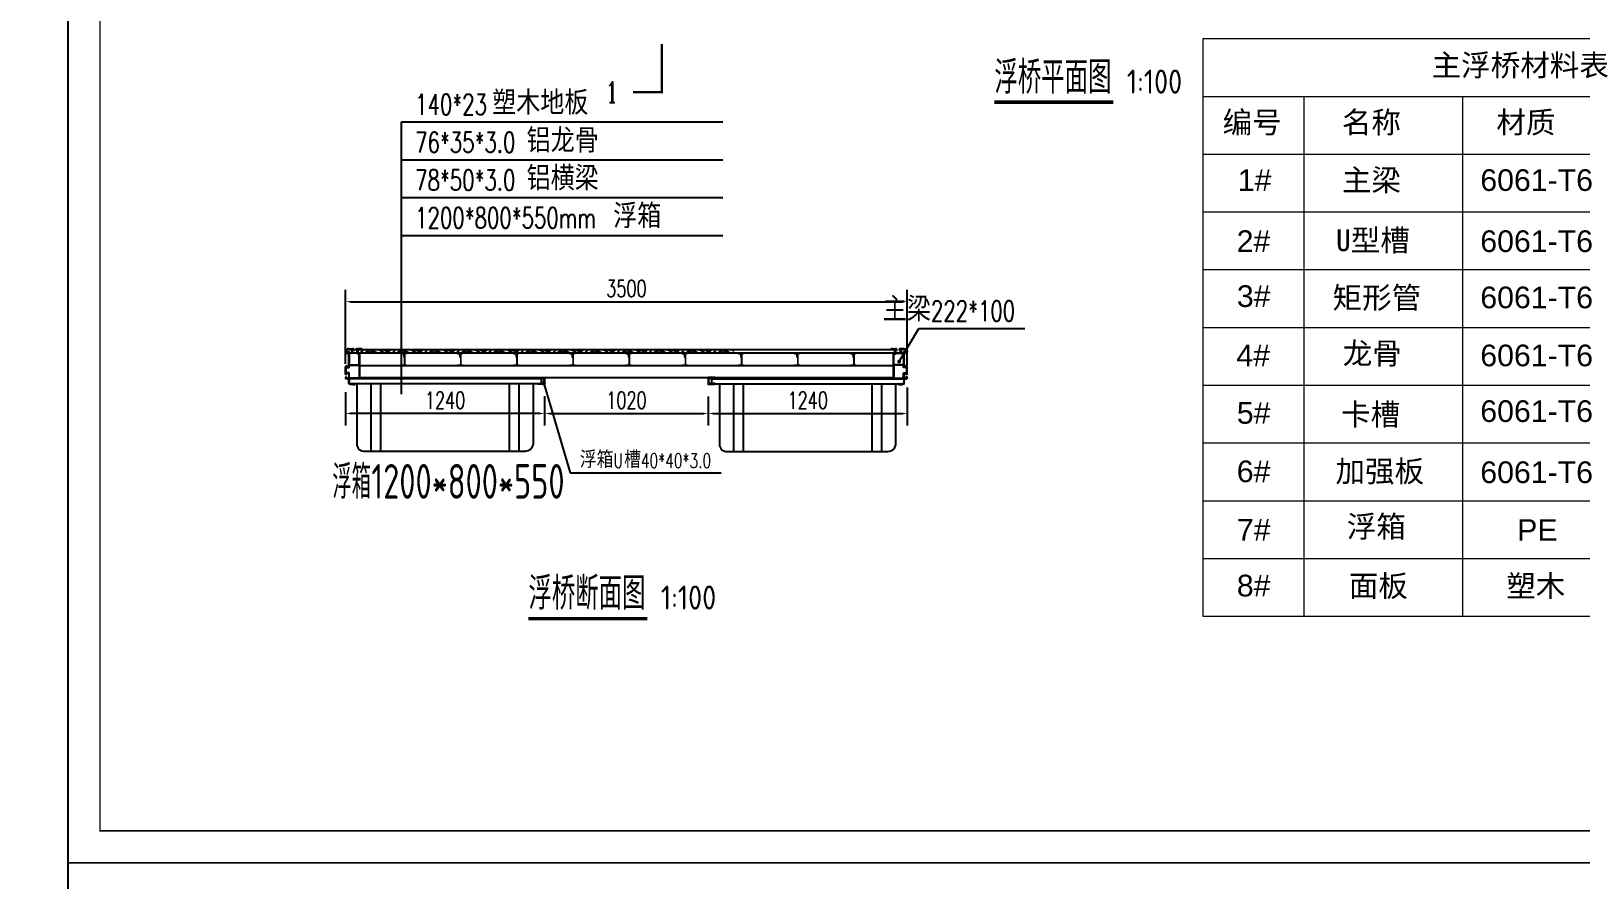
# Model space of a CAD drawing. Extents: x -259369 to -50372, y -155978 to 198088.
# Drawn here: x -64878 to -55225, y 113815 to 119101 of the extents above; entities that cross this region are included whole.
import ezdxf

# ---------------------------------------------------------------- set-up
doc = ezdxf.new("R2010")
doc.units = 0
doc.header["$LTSCALE"] = 1000
doc.header["$MEASUREMENT"] = 0
for name, color, linetype in [('DIM_LEAD', 3, 'Continuous'), ('DIM_SYMB', 3, 'Continuous'), ('PUB_TEXT', 7, 'Continuous'), ('W-STEEL_FRAME钢架', 3, 'Continuous'), ('W-WOOD_FLOOR木地板', 30, 'Continuous'), ('文字', 7, 'Continuous'), ('连接端梁', 130, 'Continuous')]:
    doc.layers.add(name, color=color, linetype=linetype)
for name, color, linetype, lineweight in [('图框', 7, 'Continuous', 13), ('结构', 52, 'Continuous', 18), ('铝龙骨', 7, 'Continuous', 9)]:
    doc.layers.add(name, color=color, linetype=linetype, lineweight=lineweight)
doc.styles.add('_TCH_DIM', font='SIMPLEX.shx', dxfattribs={"bigfont": 'hztxt.shx'})
doc.styles.add('_TCH_LABEL', font='COMPLEX', dxfattribs={"bigfont": 'GBCBIG'})
doc.styles.add('Arial', font='')
doc.styles.get("Standard").update_dxf_attribs({"font": 'gbenor.shx', "bigfont": 'gbcbig.shx'})
doc.styles.add('STANDARD_T3', font='simplex.shx', dxfattribs={"width": 0.7, "bigfont": 'hztxt.shx'})
doc.styles.get('Arial').set_extended_font_data('STXihei')
doc.dimstyles.new('W&&30', dxfattribs={"dimtxt": 105, "dimasz": 30, "dimexe": 75, "dimexo": 90, "dimgap": 30, "dimtad": 1, "dimdec": 0, "dimzin": 0, "dimdsep": 46, "dimtxsty": 'STANDARD_T3', "dimcen": 0.09, "dimclrd": 1, "dimclre": 1, "dimclrt": 7, "dimazin": 2, "dimtfac": 1, "dimtdec": 0, "dimtix": 1, "dimtmove": 2, "dimatfit": 3, "dimfxl": 0, "dimtolj": 1, "dimtzin": 0, "dimarcsym": 0})

# ---------------------------------------------------------------- blocks, each defined once
blk = doc.blocks.new('*D113')
at = {"layer": 'Defpoints', "color": 0, "transparency": 16777216}
for p in [(-60657.5, 116912.9), (-59417.4, 116969.5), (-59417.4, 116716.8)]:
    blk.add_point(p, dxfattribs=at)
at = {"layer": 'W-STEEL_FRAME钢架', "color": 1, "lineweight": -2, "transparency": 16777216}
for p, q in [((-60657.5, 116822.9), (-60657.5, 116641.8)), ((-59417.4, 116879.5), (-59417.4, 116641.8)), ((-60627.5, 116716.8), (-59447.4, 116716.8))]:
    blk.add_line(p, q, dxfattribs=at)
at = {"layer": 'W-STEEL_FRAME钢架', "color": 1, "transparency": 16777216}
for points in [[(-60627.5, 116721.8), (-60627.5, 116711.8), (-60657.5, 116716.8)], [(-59447.4, 116721.8), (-59447.4, 116711.8), (-59417.4, 116716.8)]]:
    blk.add_solid(points, dxfattribs=at)
at = {"layer": 'W-STEEL_FRAME钢架', "color": 7, "transparency": 16777216, "insert": (-60037.5, 116799.3), "char_height": 105, "attachment_point": 5, "style": 'STANDARD_T3'}
blk.add_mtext('\\A1;1240', dxfattribs=at)
blk = doc.blocks.new('*D111')
at = {"layer": 'Defpoints', "color": 0, "transparency": 16777216}
for p in [(-62917.4, 116939.9), (-61677.4, 116915.9), (-62917.4, 116716.8)]:
    blk.add_point(p, dxfattribs=at)
at = {"layer": 'W-STEEL_FRAME钢架', "color": 1, "lineweight": -2, "transparency": 16777216}
for p, q in [((-62917.4, 116849.9), (-62917.4, 116641.8)), ((-61677.4, 116825.9), (-61677.4, 116641.8)), ((-61707.4, 116716.8), (-62887.4, 116716.8))]:
    blk.add_line(p, q, dxfattribs=at)
at = {"layer": 'W-STEEL_FRAME钢架', "color": 1, "transparency": 16777216}
for points in [[(-62887.4, 116721.8), (-62887.4, 116711.8), (-62917.4, 116716.8)], [(-61707.4, 116721.8), (-61707.4, 116711.8), (-61677.4, 116716.8)]]:
    blk.add_solid(points, dxfattribs=at)
at = {"layer": 'W-STEEL_FRAME钢架', "color": 7, "transparency": 16777216, "insert": (-62297.4, 116799.3), "char_height": 105, "attachment_point": 5, "style": 'STANDARD_T3'}
blk.add_mtext('\\A1;1240', dxfattribs=at)
blk = doc.blocks.new('*D112')
at = {"layer": 'Defpoints', "color": 0, "transparency": 16777216}
for p in [(-59417.4, 117413.5), (-62917.4, 116935.8), (-59417.4, 116927.6)]:
    blk.add_point(p, dxfattribs=at)
at = {"layer": 'W-STEEL_FRAME钢架', "color": 1, "lineweight": -2, "transparency": 16777216}
for p, q in [((-62917.4, 117025.8), (-62917.4, 117488.5)), ((-59417.4, 117017.6), (-59417.4, 117488.5)), ((-62887.4, 117413.5), (-59447.4, 117413.5))]:
    blk.add_line(p, q, dxfattribs=at)
at = {"layer": 'W-STEEL_FRAME钢架', "color": 1, "transparency": 16777216}
for points in [[(-62887.4, 117418.5), (-62887.4, 117408.5), (-62917.4, 117413.5)], [(-59447.4, 117418.5), (-59447.4, 117408.5), (-59417.4, 117413.5)]]:
    blk.add_solid(points, dxfattribs=at)
at = {"layer": 'W-STEEL_FRAME钢架', "color": 7, "transparency": 16777216, "insert": (-61167.4, 117496), "char_height": 105, "attachment_point": 5, "style": 'STANDARD_T3'}
blk.add_mtext('\\A1;3500', dxfattribs=at)
blk = doc.blocks.new('*D155')
at = {"layer": 'Defpoints', "color": 0, "transparency": 16777216}
for p in [(-61677.4, 116898.9), (-60657.5, 116898.9), (-60657.5, 116716.8)]:
    blk.add_point(p, dxfattribs=at)
at = {"layer": 'W-STEEL_FRAME钢架', "color": 1, "lineweight": -2, "transparency": 16777216}
for p, q in [((-61677.4, 116808.9), (-61677.4, 116641.8)), ((-60657.5, 116808.9), (-60657.5, 116641.8)), ((-61647.4, 116716.8), (-60687.5, 116716.8))]:
    blk.add_line(p, q, dxfattribs=at)
at = {"layer": 'W-STEEL_FRAME钢架', "color": 1, "transparency": 16777216}
for points in [[(-61647.4, 116721.8), (-61647.4, 116711.8), (-61677.4, 116716.8)], [(-60687.5, 116721.8), (-60687.5, 116711.8), (-60657.5, 116716.8)]]:
    blk.add_solid(points, dxfattribs=at)
at = {"layer": 'W-STEEL_FRAME钢架', "color": 7, "transparency": 16777216, "insert": (-61167.5, 116799.3), "char_height": 105, "attachment_point": 5, "style": 'STANDARD_T3'}
blk.add_mtext('\\A1;1020', dxfattribs=at)
blk = doc.blocks.new('$matou$00000085')
at = {"color": 0, "lineweight": 5}
for p, q in [((-17.5, 36, 0), (-17.5, 37, 0)), ((-4.3, 33.6, 0), (-4.3, 35, 0)), ((-1.2, 13.2, 0), (-3.5, 13.2, 0))]:
    blk.add_line(p, q, dxfattribs=at)
at = {"color": 0, "lineweight": 0, "ltscale": 0.5}
blk.add_arc((-1.5, 17.2, 0), 4.07, 274.72823, 349.84724, dxfattribs=at)
at = {"layer": '结构', "color": 0, "linetype": 'ByBlock', "lineweight": 0, "ltscale": 0.5}
for p, q in [((-7.2, 38, 0), (-16.5, 38, 0)), ((-16.5, 35, 0), (-8.5, 35, 0)), ((-7.5, -34, 0), (-7.5, 34, 0)), ((-4.7, 33.3, 0), (-4.3, 33.6, 0)), ((-4.3, 33.1, 0), (-4.7, 33.3, 0)), ((-4.7, 31.5, 0), (-4.3, 31.7, 0)), ((-4.3, 31.2, 0), (-4.7, 31.5, 0)), ((-4.3, 31, 0), (-4.7, 30.8, 0)), ((-4.7, 30.8, 0), (-4.3, 30.5, 0)), ((-4.3, 29.2, 0), (-4.7, 29, 0)), ((-4.7, 29, 0), (-4.3, 28.7, 0)), ((-4.3, 27.4, 0), (-4.7, 27.2, 0)), ((-4.7, 27.2, 0), (-4.3, 26.9, 0)), ((-4.3, 25.6, 0), (-4.7, 25.4, 0)), ((-4.7, 25.4, 0), (-4.3, 25.1, 0)), ((-4.3, 23.8, 0), (-4.7, 23.6, 0)), ((-4.7, 23.6, 0), (-4.3, 23.3, 0)), ((-4.3, 22, 0), (-4.7, 21.8, 0)), ((-4.7, 21.8, 0), (-4.3, 21.5, 0)), ((-4.3, 20.2, 0), (-4.7, 20, 0)), ((-4.7, 20, 0), (-4.3, 19.7, 0)), ((-4.5, -34, 0), (-4.5, 12.2, 0)), ((-4.3, 31.7, 0), (-4.3, 33.1, 0)), ((-4.3, 31.3, 0), (-4.3, 31, 0)), ((-4.3, 30.5, 0), (-4.3, 29.2, 0)), ((-4.3, 28.7, 0), (-4.3, 27.4, 0)), ((-4.3, 26.9, 0), (-4.3, 25.6, 0)), ((-4.3, 25.1, 0), (-4.3, 23.8, 0)), ((-4.3, 23.3, 0), (-4.3, 22, 0)), ((-4.3, 21.5, 0), (-4.3, 20.2, 0)), ((-4.3, 19.7, 0), (-4.3, 19.2, 0)), ((-0.7, 33.6, 0), (-0.7, 35, 0)), ((-0.3, 33.3, 0), (-0.7, 33.6, 0)), ((-0.7, 33.1, 0), (-0.3, 33.3, 0)), ((-0.7, 31.7, 0), (-0.7, 33.1, 0)), ((-0.3, 31.5, 0), (-0.7, 31.7, 0)), ((-0.7, 31.2, 0), (-0.3, 31.5, 0)), ((-0.7, 29.9, 0), (-0.7, 31.2, 0)), ((-0.3, 29.7, 0), (-0.7, 29.9, 0)), ((-0.7, 29.4, 0), (-0.3, 29.7, 0)), ((-0.7, 28.1, 0), (-0.7, 29.4, 0)), ((-0.3, 27.9, 0), (-0.7, 28.1, 0)), ((-0.7, 27.6, 0), (-0.3, 27.9, 0)), ((-0.7, 26.3, 0), (-0.7, 27.6, 0)), ((-0.3, 26.1, 0), (-0.7, 26.3, 0)), ((-0.7, 25.8, 0), (-0.3, 26.1, 0)), ((-0.7, 24.5, 0), (-0.7, 25.8, 0)), ((-0.3, 24.3, 0), (-0.7, 24.5, 0)), ((-0.7, 24, 0), (-0.3, 24.3, 0)), ((-0.7, 22.7, 0), (-0.7, 24, 0)), ((-0.3, 22.5, 0), (-0.7, 22.7, 0)), ((-0.7, 22.2, 0), (-0.3, 22.5, 0)), ((-0.7, 22.2, 0), (-0.7, 22.2, 0)), ((-0.7, 21, 0), (-0.7, 22.2, 0)), ((-0.3, 20.7, 0), (-0.7, 21, 0)), ((-0.7, 20.5, 0), (-0.3, 20.7, 0)), ((-0.7, 19.2, 0), (-0.7, 20.5, 0)), ((2.2, 38, 0), (16.5, 38, 0)), ((2.5, 34, 0), (2.5, 16.5, 0)), ((16.5, 35, 0), (3.5, 35, 0)), ((17.5, 37, 0), (17.5, 36, 0)), ((-17.5, -37.5, 0), (-17.5, -35.5, 0)), ((-17, -35, 0), (-8.5, -35, 0)), ((17, -38, 0), (-17, -38, 0)), ((-3.5, -35, 0), (17, -35, 0)), ((17.5, -35.5, 0), (17.5, -37.5, 0))]:
    blk.add_line(p, q, dxfattribs=at)
for centre, radius, start, end in [((-16.5, 37, 0), 1, 90, 180), ((-16.5, 36, 0), 1, 180, 270), ((-8.5, 34, 0), 1, 0, 90), ((-7.2, 35, 0), 3, 0, 90.00167), ((-3.5, 12.2, 0), 1, 90, 180), ((-2.5, 19.2, 0), 1.75, 180, 0), ((2.2, 35, 0), 3, 89.99833, 180), ((3.5, 34, 0), 1, 90, 180), ((16.5, 37, 0), 1, 0, 90), ((16.5, 36, 0), 1, 270, 360), ((-17, -35.5, 0), 0.5, 90, 180), ((-17, -37.5, 0), 0.5, 180, 270), ((-8.5, -34, 0), 1, 270, 0), ((-3.5, -34, 0), 1, 180, 270), ((17, -35.5, 0), 0.5, 0, 90), ((17, -37.5, 0), 0.5, 270, 0)]:
    blk.add_arc(centre, radius, start, end, dxfattribs=at)
blk = doc.blocks.new('*U74')
at = {"layer": '铝龙骨', "yscale": -1, "rotation": 180}
blk.add_blockref('$matou$00000085', (0, 0, 0), dxfattribs=at)
blk = doc.blocks.new('*U75')
at = {"color": 0, "linetype": 'ByBlock', "lineweight": -2, "transparency": 16777216}
for p in [(-2800, 0), (-2450, 0), (-2100, 0), (-1750, 0), (-1400, 0), (-1050, 0), (-700, 0), (-350, 0), (0, 0)]:
    blk.add_blockref('*U74', p, dxfattribs=at)
blk = doc.blocks.new('450fuxiang')
at = {"color": 5, "lineweight": -3}
for p, q in [((-1521474.8, 1202848.6), (-1521474.8, 1203268.6)), ((-1521414.8, 1202848.6), (-1521414.8, 1203268.6)), ((-1520614.8, 1203268.6), (-1520614.8, 1202848.6)), ((-1520554.8, 1203268.6), (-1520554.8, 1202848.6))]:
    blk.add_line(p, q, dxfattribs=at)
at = {"color": 5}
blk.add_lwpolyline([(-1521614.8, 1203298.6), (-1521614.8, 1203268.6), (-1521564.8, 1203268.6), (-1520464.8, 1203268.5), (-1520414.8, 1203268.6), (-1520414.8, 1203298.6)], close=True, dxfattribs=at)
at = {"color": 5, "lineweight": -3}
blk.add_lwpolyline([(-1521564.8, 1203268.6), (-1521564.8, 1202893.1, 0.477005), (-1521514.8, 1202848.6), (-1520514.8, 1202848.6, 0.322419), (-1520464.8, 1202888.9), (-1520464.8, 1203268.6)], format="xyb", dxfattribs=at)
blk = doc.blocks.new('sfsdfsdds')
at = {"layer": '图框'}
for p, q in [((88266, 119431), (88266, 114931)), ((88266, 119431), (93103, 119431)), ((93103, 119431), (93103, 114931)), ((88266, 118981), (93103, 118981)), ((89053, 118981), (89053, 114931)), ((90291, 118981), (90291, 114931)), ((91415, 118981), (91415, 114931)), ((88266, 118531), (93103, 118531)), ((88266, 118081), (93103, 118081)), ((88266, 117631), (93103, 117631)), ((88266, 117181), (93103, 117181)), ((88266, 116731), (93103, 116731)), ((88266, 116281), (93103, 116281)), ((88266, 115831), (93103, 115831)), ((88266, 115381), (93103, 115381)), ((88266, 114931), (93103, 114931))]:
    blk.add_line(p, q, dxfattribs=at)
at = {"layer": '图框', "attachment_point": 1, "style": 'Arial'}
for s, width, insert, char_height in [('\\pi876.69506;{\\fSimSun|b0|i0|c134|p2;主浮桥材料表}', 2620.06, (89172, 119308), 168.75), ('\\pi51.65737;{\\fSimSun|b0|i0|c134|p2;编号}', 716.98, (88369, 118863), 168.75), ('\\pi51.32218;{\\fSimSun|b0|i0|c134|p2;名称}', 716.98, (89299, 118863), 168.75), ('\\pi53.50095;{\\fSimSun|b0|i0|c134|p2;材质}', 716.98, (90500, 118863), 168.75), ('\\pi35.48134;{\\fSimSun|b0|i0|c134|p2;规格（mm）}', 1208.85, (91685, 118863), 168.75), ('\\pi279.81954;{\\fArial|b0|i0|c0|p34;1#}', 793.2, (88260, 118413), 168.75), ('\\pi50.98698;{\\fSimSun|b0|i0|c134|p2;主梁}', 716.98, (89299, 118413), 168.75), ('\\pi234.45852;{\\fArial|b0|i0|c0|p34;6061-T6}', 1327.29, (90194, 118413), 168.75), ('\\pi0.69652;222x100x4', 1327.29, (91570, 118413), 168.75), ('\\pi270.43814;{\\fArial|b0|i0|c0|p34;2#}', 793.2, (88260, 117937), 168.75), ('\\pi31.45968;{\\fSimSun|b0|i0|c134|p2;U型槽}', 1074.91, (89273, 117944), 168.75), ('\\pi234.45852;{\\fArial|b0|i0|c0|p34;6061-T6}', 1327.29, (90194, 117937), 168.75), ('\\pi28.82152;90x78x7.0', 1327.29, (91570, 117933), 168.75), ('\\pi271.93456;{\\fArial|b0|i0|c0|p34;3#}', 793.2, (88260, 117509), 168.75), ('\\pi57.54881;{\\fSimSun|b0|i0|c134|p2;矩形管}', 874.48, (89220, 117497), 168.75), ('\\pi234.45852;{\\fArial|b0|i0|c0|p34;6061-T6}', 1327.29, (90194, 117499), 168.75), ('\\pi149.35724;78x50x3', 1327.29, (91570, 117497), 168.75), ('\\pi35.39194;{\\fSimSun|b0|i0|c134|p2;龙骨}', 1074.91, (89321, 117063), 168.75), ('\\pi234.45852;{\\fArial|b0|i0|c0|p34;6061-T6}', 1327.29, (90194, 117047), 168.75), ('\\pi149.35724;76x35x3', 1327.29, (91570, 117063), 168.75), ('\\pi268.48129;{\\fArial|b0|i0|c0|p34;4#}', 793.2, (88260, 117047), 168.75), ('\\pi271.87701;{\\fArial|b0|i0|c0|p34;5#}', 793.2, (88260, 116599), 168.75), ('\\pi35.01394;{\\fSimSun|b0|i0|c134|p2;卡槽}', 1074.91, (89309, 116587), 168.75), ('\\pi234.45852;{\\fArial|b0|i0|c0|p34;6061-T6}', 1327.29, (90194, 116613), 168.75), ('\\pi149.35724;40x40x3', 1327.29, (91570, 116587), 168.75), ('\\pi271.41657;{\\fArial|b0|i0|c0|p34;6#}', 793.2, (88260, 116144), 168.75), ('\\pi74.02918;{\\fSimSun|b0|i0|c134|p2;加强板}', 1074.91, (89226, 116145), 168.75), ('\\pi234.45852;{\\fArial|b0|i0|c0|p34;6061-T6}', 1327.29, (90194, 116137), 168.75), ('\\pi-11.35705;200x200x8', 1327.29, (91570, 116145), 168.75), ('\\pi117.7722;{\\fSimSun|b0|i0|c134|p2;浮箱}', 1074.91, (89271, 115714), 168.75), ('\\pi272.56766;{\\fArial|b0|i0|c0|p34;7#}', 793.2, (88260, 115688), 168.75), ('\\pi521.82849;{\\fArial|b0|i0|c0|p34;PE}', 1327.29, (90194, 115687), 168.75), ('\\pi-236.35705,t944.89295;1200x800x450', 1327.29, (91589, 115687), 168.75), ('\\pi271.7619;{\\fArial|b0|i0|c0|p34;8#}', 793.2, (88260, 115254), 168.75), ('{\\fSimSun|b0|i0|c134|p2;面板}', 1074.91, (89404, 115252), 168.75), ('\\pi436.2992;{\\fSimSun|b0|i0|c134|p2;塑木}', 1327.29, (90194, 115252), 168.75), ('138x23', 1327.29, (91826, 115254), 168.8)]:
    blk.add_mtext_dynamic_manual_height_columns(s, width=width, gutter_width=2260, heights=[363], dxfattribs=dict(at, insert=insert, char_height=char_height))
at = {"layer": '文字', "color": 0, "insert": (92168, 120123), "char_height": 150, "attachment_point": 5, "style": 'Arial'}
blk.add_mtext_dynamic_manual_height_columns('{\\fSimSun|b0|i0|c134|p2;说明}:\\P1{\\fSimSun|b0|i0|c134|p2;、本图标注尺寸以}mm{\\fSimSun|b0|i0|c134|p2;为单位。\\P}2{\\fSimSun|b0|i0|c134|p2;、浮桥结构采用}6061-T6{\\fSimSun|b0|i0|c134|p2;铝合金。}', width=3761.85, gutter_width=12.5, heights=[0], dxfattribs=at)
blk = doc.blocks.new('rgthtyjyuk')
blk.add_lwpolyline([(0, 0), (420, 0), (420, 297), (0, 297)], close=True)

msp = doc.modelspace()

# ---------------------------------------------------------------- hatches: boundary and pattern name
at = {"layer": 'W-WOOD_FLOOR木地板'}
h = msp.add_hatch(dxfattribs=at)
h.set_pattern_fill('木纹01', color=256, scale=50)
h.set_pattern_definition([(360, (-412057.33, 291952.75), (200, 200), [10, -190]), (360, (-412197.33, 291972.75), (200, 200), [20, -180]), (360, (-412067.33, 291982.75), (200, 200), [10, -190]), (360, (-412187.33, 292002.75), (200, 200), [10, -190]), (360, (-412067.33, 292012.75), (200, 200), [10, -190]), (360, (-412177.33, 292022.75), (200, 200), [10, -190]), (360, (-412067.33, 292032.75), (200, 200), [10, -190]), (360, (-412177.33, 292052.75), (200, 200), [10, -110, 10, -70]), (360, (-412177.33, 292072.75), (200, 200), [20, -100, 10, -70]), (360, (-412187.33, 292102.75), (200, 200), [10, -30, 10, -80, 10, -60]), (360, (-412197.33, 292122.75), (200, 200), [10, -40, 20, -130]), (360, (-412067.33, 292132.75), (200, 200), [10, -190]), (360, (-412197.33, 292142.75), (200, 200), [10, -50, 10, -130]), (45, (-412217.33, 291952.75), (5e-14, 200), [28.2842, -254.55851]), (45, (-412047.33, 291952.75), (5e-14, 200), [56.56854, -226.27417]), (45, (-412047.33, 292052.75), (5e-14, 200), [14.142, -268.70071]), (45, (-412217.33, 292072.75), (5e-14, 200), [42.4264, -240.41631]), (45, (-412047.33, 292072.75), (5e-14, 200), [70.71068, -212.13203]), (45, (-412047.33, 292102.75), (5e-14, 200), [42.4264, -240.41631]), (315, (-412087.33, 292122.75), (200, -9e-14), [14.142, -268.70071]), (315, (-412157.33, 291962.75), (200, -9e-14), [28.2842, -254.55851]), (315, (-412147.33, 292042.75), (200, -9e-14), [28.2842, -254.55851]), (315, (-412087.33, 292002.75), (200, -9e-14), [28.2842, -254.55851]), (315, (-412097.33, 292082.75), (200, -9e-14), [28.2842, -254.55851]), (315, (-412087.33, 292102.75), (200, -9e-14), [42.4264, -240.41631]), (315, (-412137.33, 291982.75), (200, -9e-14), [42.4264, -240.41631]), (315, (-412107.33, 291992.75), (200, -9e-14), [42.4264, -240.41631]), (315, (-412137.33, 292062.75), (200, -9e-14), [42.4264, -240.41631]), (315, (-412117.33, 292072.75), (200, -9e-14), [42.4264, -240.41631]), (26.56505, (-412207.33, 291992.75), (200, 8e-08), [22.36068, -424.85292]), (26.56505, (-412057.33, 291982.75), (200, 8e-08), [89.44272, -357.77088]), (26.56505, (-412057.33, 292012.75), (200, 8e-08), [89.44272, -357.77088]), (26.56505, (-412057.33, 292032.75), (200, 8e-08), [89.4428, -134, 44.722, -179.048795]), (26.56505, (-412037.33, 292062.75), (200, 8e-08), [22.36068, -424.85292]), (26.56505, (-412217.33, 292132.75), (200, 8e-08), [22.36068, -424.85292]), (26.56505, (-412057.33, 292132.75), (200, 8e-08), [44.72136, -402.49224]), (333.43495, (-412107.33, 291952.75), (200, -8e-08), [44.72136, -402.49224]), (333.43495, (-412177.33, 292002.75), (200, -8e-08), [44.72136, -402.49224]), (333.43495, (-412177.33, 291972.75), (200, -8e-08), [22.36068, -424.85224]), (333.43495, (-412167.33, 292022.75), (200, -8e-08), [67.08204, -380.13156]), (333.43495, (-412127.33, 292022.75), (200, -8e-08), [44.72136, -402.49224]), (333.43495, (-412107.33, 292032.75), (200, -8e-08), [44.72136, -402.49224]), (333.43495, (-412167.33, 292052.75), (200, -8e-08), [22.36068, -424.85224]), (333.43495, (-412157.33, 292072.75), (200, -8e-08), [22.36068, -424.85224]), (333.43495, (-412077.33, 292112.75), (200, -8e-08), [22.36068, -424.85224]), (333.43495, (-412087.33, 292042.75), (200, -8e-08), [22.36068, -424.85224]), (333.43495, (-412177.33, 292102.75), (200, -8e-08), [67.08204, -380.13156]), (333.43495, (-412187.33, 292122.75), (200, -8e-08), [44.72136, -402.49224]), (333.43495, (-412077.33, 292062.75), (200, -8e-08), [22.36, -201.24, 22.36, -201.253595]), (333.43495, (-412137.33, 292102.75), (200, -8e-08), [44.72136, -402.49224]), (333.43495, (-412127.33, 292122.75), (200, -8e-08), [44.72136, -402.49224]), (333.43495, (-412187.33, 292142.75), (200, -8e-08), [44.72136, -402.49224]), (333.43495, (-412127.33, 292142.75), (200, -8e-08), [44.72136, -402.49224])])
h.paths.add_polyline_path([(-62840.19, 117116.01), (-62840.19, 117092.01), (-60496.54, 117092.01), (-60496.54, 117116.01)])

# ---------------------------------------------------------------- linework, layer by layer
at = {"color": 3, "lineweight": -3}
for p, q in [((-62898.37, 117053.44), (-62898.37, 117096.53)), ((-62881.86, 117120.1), (-62881.56, 117120.57)), ((-62880.44, 117120.57), (-62880.14, 117120.1)), ((-62879.85, 117120.1), (-62879.55, 117120.57)), ((-62877.84, 117120.1), (-62877.54, 117120.57)), ((-62877.4, 117120.62), (-62872.27, 117120.62)), ((-62877.4, 117120.62), (-62875.57, 117120.62)), ((-62866.75, 117118.11), (-62866.75, 117113.8)), ((-62852.69, 117113.8), (-62852.69, 117118.11)), ((-62847.17, 117120.62), (-62842.04, 117120.62)), ((-62833.56, 117120.1), (-62833.86, 117120.57)), ((-62831.56, 117120.1), (-62831.86, 117120.57)), ((-62830.97, 117120.57), (-62831.27, 117120.1)), ((-62829.55, 117120.1), (-62829.85, 117120.57)), ((-62826.81, 117120.62), (-62824.44, 117120.62)), ((-59508.08, 117120.62), (-59510.45, 117120.62)), ((-59505.34, 117120.1), (-59505.04, 117120.57)), ((-59503.92, 117120.57), (-59503.62, 117120.1)), ((-59503.34, 117120.1), (-59503.04, 117120.57)), ((-59501.33, 117120.1), (-59501.03, 117120.57)), ((-59487.72, 117120.62), (-59492.85, 117120.62)), ((-59482.2, 117113.8), (-59482.2, 117118.11)), ((-59468.14, 117118.11), (-59468.14, 117113.8)), ((-59457.49, 117120.62), (-59462.62, 117120.62)), ((-59457.49, 117120.62), (-59459.32, 117120.62)), ((-59457.05, 117120.1), (-59457.35, 117120.57)), ((-59455.04, 117120.1), (-59455.34, 117120.57)), ((-59454.45, 117120.57), (-59454.76, 117120.1)), ((-59453.03, 117120.1), (-59453.33, 117120.57)), ((-59436.52, 117053.44), (-59436.52, 117096.53)), ((-62917.45, 116987.94), (-62917.45, 117006.77)), ((-62892.85, 117095.54), (-62880.3, 117095.53)), ((-62830.1, 117091.01), (-62830.1, 117053.44)), ((-59504.79, 117091.01), (-59504.79, 117053.44)), ((-59442.04, 117095.54), (-59454.59, 117095.53)), ((-59417.45, 116987.94), (-59417.45, 117006.77)), ((-62830.1, 116986.77), (-62830.1, 116937.41)), ((-59504.79, 116986.77), (-59504.79, 116937.41))]:
    msp.add_line(p, q, dxfattribs=at)
at = {"color": 0}
msp.add_line((-62866.75, 117115.96), (-62852.69, 117115.96), dxfattribs=at)
at = {"color": 1, "lineweight": -3}
for p, q in [((-62830.1, 117015.41), (-59504.79, 117015.41)), ((-62830.1, 116941.9), (-59504.79, 116941.9))]:
    msp.add_line(p, q, dxfattribs=at)
at = {"color": 3, "lineweight": -3}
for points in [[(-62897.37, 117120.62, 0.4142136), (-62917.45, 117100.55), (-62917.45, 117098.95)], [(-62913.4, 117101.59), (-62913.4, 117101.59), (-62896.87, 117101.59, -0.4142136), (-62894.86, 117099.58), (-62894.86, 117097.55, 0.4139088), (-62892.85, 117095.54)], [(-62900.38, 117098.54), (-62907.3, 117098.54, 0.3624885), (-62908.29, 117097.71), (-62909.63, 117090.33)], [(-62897.37, 117116.61), (-62897.37, 117116.61), (-62881.3, 117116.61, -0.4142136), (-62878.29, 117113.6), (-62878.29, 117097.54, -0.4145184), (-62880.3, 117095.53)], [(-62892.63, 117120.62, -0.1989124), (-62892.48, 117120.57), (-62892.18, 117120.1)], [(-62891.9, 117120.1), (-62891.6, 117120.57, -0.1989124), (-62891.46, 117120.62), (-62890.62, 117120.62, -0.1989124), (-62890.48, 117120.57), (-62890.18, 117120.1)], [(-62889.89, 117120.1), (-62889.59, 117120.57, -0.1989124), (-62889.45, 117120.62), (-62888.61, 117120.62, -0.1989124), (-62888.47, 117120.57), (-62888.17, 117120.1)], [(-62887.88, 117120.1), (-62887.58, 117120.57, -0.1989124), (-62887.44, 117120.62), (-62886.6, 117120.62, -0.1989124), (-62886.46, 117120.57), (-62886.16, 117120.1)], [(-62885.88, 117120.1), (-62885.57, 117120.57, -0.1989124), (-62885.43, 117120.62), (-62884.59, 117120.62, -0.1989124), (-62884.45, 117120.57), (-62884.15, 117120.1)], [(-62883.87, 117120.1), (-62883.57, 117120.57, -0.1989124), (-62883.42, 117120.62), (-62882.59, 117120.62, -0.1989124), (-62882.44, 117120.57), (-62882.14, 117120.1)], [(-62881.56, 117120.57, -0.1989124), (-62881.42, 117120.62), (-62880.58, 117120.62)], [(-62879.41, 117120.62), (-62878.57, 117120.62, -0.1989124), (-62878.43, 117120.57), (-62878.13, 117120.1)], [(-62860.3, 117095.53), (-62873.77, 117095.53, -0.4142136), (-62874.78, 117096.53), (-62874.78, 117112.59, -0.4142136), (-62873.77, 117113.6), (-62866.95, 117113.6)], [(-62859.13, 117095.53), (-62845.66, 117095.53, 0.4142136), (-62844.66, 117096.53), (-62844.66, 117112.59, 0.4142136), (-62845.66, 117113.6), (-62852.49, 117113.6)], [(-62841.59, 117120.1), (-62841.9, 117120.57, 0.1989124), (-62842.04, 117120.62), (-62843.87, 117120.62)], [(-62839.59, 117120.1), (-62839.89, 117120.57, 0.1989124), (-62840.03, 117120.62), (-62840.87, 117120.62, 0.1989124), (-62841.01, 117120.57), (-62841.31, 117120.1)], [(-62830.1, 117091.01, 0.4142136), (-62831.11, 117092.01), (-62840.14, 117092.01, -0.4142136), (-62841.15, 117093.02), (-62841.15, 117116.61, -0.4142136), (-62840.14, 117117.61)], [(-62817.05, 117118.11), (-62817.05, 117117.81, -0.4142136), (-62817.25, 117117.61), (-62840.14, 117117.61)], [(-62837.58, 117120.1), (-62837.88, 117120.57, 0.1989124), (-62838.02, 117120.62), (-62838.86, 117120.62, 0.1989124), (-62839, 117120.57), (-62839.3, 117120.1)], [(-62835.57, 117120.1), (-62835.87, 117120.57, 0.1989124), (-62836.01, 117120.62), (-62836.85, 117120.62, 0.1989124), (-62836.99, 117120.57), (-62837.3, 117120.1)], [(-62834.01, 117120.62), (-62834.84, 117120.62, 0.1989124), (-62834.99, 117120.57), (-62835.29, 117120.1)], [(-62832, 117120.62), (-62832.84, 117120.62, 0.1989124), (-62832.98, 117120.57), (-62833.28, 117120.1)], [(-62829.99, 117120.62), (-62830.83, 117120.62, 0.1989124), (-62830.97, 117120.57)], [(-62827.54, 117120.1), (-62827.84, 117120.57, 0.1989124), (-62827.98, 117120.62), (-62828.82, 117120.62, 0.1989124), (-62828.96, 117120.57), (-62829.26, 117120.1)], [(-62826.81, 117120.62, 0.1989124), (-62826.95, 117120.57), (-62827.26, 117120.1)], [(-59517.84, 117118.11), (-59517.84, 117117.81, 0.4142136), (-59517.64, 117117.61), (-59494.75, 117117.61)], [(-59508.08, 117120.62, -0.1989124), (-59507.94, 117120.57), (-59507.64, 117120.1)], [(-59507.35, 117120.1), (-59507.05, 117120.57, -0.1989124), (-59506.91, 117120.62), (-59506.07, 117120.62, -0.1989124), (-59505.93, 117120.57), (-59505.63, 117120.1)], [(-59504.9, 117120.62), (-59504.06, 117120.62, -0.1989124), (-59503.92, 117120.57)], [(-59504.79, 117091.01, -0.4142136), (-59503.78, 117092.01), (-59494.75, 117092.01, 0.4142136), (-59493.75, 117093.02), (-59493.75, 117116.61, 0.4142136), (-59494.75, 117117.61)], [(-59502.89, 117120.62), (-59502.06, 117120.62, -0.1989124), (-59501.91, 117120.57), (-59501.61, 117120.1)], [(-59500.89, 117120.62), (-59500.05, 117120.62, -0.1989124), (-59499.91, 117120.57), (-59499.6, 117120.1)], [(-59499.32, 117120.1), (-59499.02, 117120.57, -0.1989124), (-59498.88, 117120.62), (-59498.04, 117120.62, -0.1989124), (-59497.9, 117120.57), (-59497.6, 117120.1)], [(-59497.31, 117120.1), (-59497.01, 117120.57, -0.1989124), (-59496.87, 117120.62), (-59496.03, 117120.62, -0.1989124), (-59495.89, 117120.57), (-59495.59, 117120.1)], [(-59495.3, 117120.1), (-59495, 117120.57, -0.1989124), (-59494.86, 117120.62), (-59494.02, 117120.62, -0.1989124), (-59493.88, 117120.57), (-59493.58, 117120.1)], [(-59493.3, 117120.1), (-59493, 117120.57, -0.1989124), (-59492.85, 117120.62), (-59491.02, 117120.62)], [(-59475.76, 117095.53), (-59489.23, 117095.53, -0.4142136), (-59490.23, 117096.53), (-59490.23, 117112.59, -0.4142136), (-59489.23, 117113.6), (-59482.4, 117113.6)], [(-59474.59, 117095.53), (-59461.12, 117095.53, 0.4142136), (-59460.11, 117096.53), (-59460.11, 117112.59, 0.4142136), (-59461.12, 117113.6), (-59467.94, 117113.6)], [(-59455.48, 117120.62), (-59456.32, 117120.62, 0.1989124), (-59456.46, 117120.57), (-59456.76, 117120.1)], [(-59437.52, 117116.61), (-59437.52, 117116.61), (-59453.59, 117116.61, 0.4142136), (-59456.6, 117113.6), (-59456.6, 117097.54, 0.4145184), (-59454.59, 117095.53)], [(-59453.33, 117120.57, 0.1989124), (-59453.48, 117120.62), (-59454.31, 117120.62)], [(-59451.02, 117120.1), (-59451.33, 117120.57, 0.1989124), (-59451.47, 117120.62), (-59452.3, 117120.62, 0.1989124), (-59452.45, 117120.57), (-59452.75, 117120.1)], [(-59449.02, 117120.1), (-59449.32, 117120.57, 0.1989124), (-59449.46, 117120.62), (-59450.3, 117120.62, 0.1989124), (-59450.44, 117120.57), (-59450.74, 117120.1)], [(-59447.01, 117120.1), (-59447.31, 117120.57, 0.1989124), (-59447.45, 117120.62), (-59448.29, 117120.62, 0.1989124), (-59448.43, 117120.57), (-59448.73, 117120.1)], [(-59445, 117120.1), (-59445.3, 117120.57, 0.1989124), (-59445.44, 117120.62), (-59446.28, 117120.62, 0.1989124), (-59446.42, 117120.57), (-59446.72, 117120.1)], [(-59442.99, 117120.1), (-59443.29, 117120.57, 0.1989124), (-59443.44, 117120.62), (-59444.27, 117120.62, 0.1989124), (-59444.42, 117120.57), (-59444.72, 117120.1)], [(-59442.27, 117120.62, 0.1989124), (-59442.41, 117120.57), (-59442.71, 117120.1)], [(-59421.5, 117101.59), (-59421.5, 117101.59), (-59438.03, 117101.59, 0.4142136), (-59440.03, 117099.58), (-59440.03, 117097.55, -0.4139088), (-59442.04, 117095.54)], [(-59437.52, 117120.62, -0.4142136), (-59417.45, 117100.55), (-59417.45, 117098.95)], [(-59434.51, 117098.54), (-59427.59, 117098.54, -0.3624885), (-59426.6, 117097.71), (-59425.26, 117090.33)], [(-62910.8, 117016.21, -0.4035353), (-62909.63, 117015.39), (-62908.29, 117008, 0.3624885), (-62907.3, 117007.18), (-62900.38, 117007.18, 0.4142136), (-62898.37, 117009.19), (-62898.37, 117052.27)], [(-62898.37, 117053.44, 0.1989124), (-62898.31, 117053.3), (-62898.01, 117053, -0.4142136), (-62898.01, 117052.72), (-62898.31, 117052.42, 0.1989124), (-62898.37, 117052.27)], [(-62859.13, 117095.53, 0.1989124), (-62859.28, 117095.47), (-62859.58, 117095.17, -0.4142136), (-62859.86, 117095.17), (-62860.16, 117095.47, 0.1989124), (-62860.3, 117095.53)], [(-62830.1, 117015.41), (-62830.1, 116937.41, 2.4142136), (-62829.6, 116936.9), (-62818.06, 116936.9, -0.4142136), (-62817.05, 116935.9), (-62817.05, 116934.9, -0.4142136), (-62818.06, 116933.89)], [(-62830.16, 117053.3), (-62830.46, 117053, 0.4142136), (-62830.46, 117052.72), (-62830.16, 117052.42, -0.1989124), (-62830.1, 117052.27), (-62830.1, 117052.27), (-62830.1, 116987.94)], [(-59504.79, 117015.41), (-59504.79, 116937.41, -2.4142136), (-59505.29, 116936.9), (-59516.84, 116936.9, 0.4142136), (-59517.84, 116935.9), (-59517.84, 116934.9, 0.4142136), (-59516.84, 116933.89)], [(-59504.73, 117053.3), (-59504.43, 117053, -0.4142136), (-59504.43, 117052.72), (-59504.73, 117052.42, 0.1989124), (-59504.79, 117052.27), (-59504.79, 117052.27), (-59504.79, 116987.94)], [(-59475.76, 117095.53, -0.1989124), (-59475.62, 117095.47), (-59475.31, 117095.17, 0.4142136), (-59475.03, 117095.17), (-59474.73, 117095.47, -0.1989124), (-59474.59, 117095.53)], [(-59436.52, 117053.44, -0.1989124), (-59436.58, 117053.3), (-59436.88, 117053, 0.4142136), (-59436.88, 117052.72), (-59436.58, 117052.42, -0.1989124), (-59436.52, 117052.27)], [(-59424.09, 117016.21, 0.4035353), (-59425.26, 117015.39), (-59426.6, 117008, -0.3624885), (-59427.59, 117007.18), (-59434.51, 117007.18, -0.4142136), (-59436.52, 117009.19), (-59436.52, 117052.27)], [(-62917.45, 116987.94, 0.1989124), (-62917.39, 116987.79), (-62917.09, 116987.49, -0.4142136), (-62917.09, 116987.21), (-62917.39, 116986.91, 0.1989124), (-62917.45, 116986.77)], [(-62917.45, 116962, 0.4142136), (-62914.94, 116959.49), (-62913.63, 116959.49, 0.4142136), (-62913.43, 116959.69)], [(-62917.45, 116939.92), (-62917.45, 116935.9, 0.4142136), (-62915.44, 116933.89)], [(-62886.33, 116897.75, -0.4142136), (-62898.38, 116909.8), (-62898.38, 116931.88, 0.4142136), (-62900.38, 116933.89), (-62915.44, 116933.89)], [(-62913.43, 116945.24, 0.4142136), (-62913.63, 116945.44), (-62914.94, 116945.44)], [(-62913.43, 116959.69), (-62913.43, 116966.52, -0.4142136), (-62912.43, 116967.52), (-62899.38, 116967.52, -0.4142136), (-62898.38, 116966.52), (-62898.38, 116953.05, 0.1989124), (-62898.32, 116952.91), (-62898.02, 116952.61, -0.4142136), (-62898.02, 116952.32), (-62898.32, 116952.02, 0.1989124), (-62898.38, 116951.88), (-62898.38, 116938.41, -0.4142136), (-62899.38, 116937.41), (-62912.43, 116937.41, -0.4142136), (-62913.43, 116938.41), (-62913.43, 116945.24)], [(-62818.06, 116933.89), (-62893.36, 116933.89, 0.4142136), (-62895.36, 116931.88), (-62895.36, 116909.8, 0.4142136), (-62886.33, 116900.76)], [(-62830.16, 116987.79), (-62830.46, 116987.49, 0.4142136), (-62830.46, 116987.21), (-62830.16, 116986.91)], [(-59516.84, 116933.89), (-59441.54, 116933.89, -0.4142136), (-59439.53, 116931.88), (-59439.53, 116909.8, -0.4142136), (-59448.56, 116900.76)], [(-59504.73, 116987.79), (-59504.43, 116987.49, -0.4142136), (-59504.43, 116987.21), (-59504.73, 116986.91)], [(-59448.56, 116897.75, 0.4142136), (-59436.52, 116909.8), (-59436.52, 116931.88, -0.4142136), (-59434.51, 116933.89), (-59419.45, 116933.89)], [(-59421.46, 116959.69), (-59421.46, 116966.52, 0.4142136), (-59422.47, 116967.52), (-59435.51, 116967.52, 0.4142136), (-59436.52, 116966.52), (-59436.52, 116953.05, -0.1989124), (-59436.58, 116952.91), (-59436.88, 116952.61, 0.4142136), (-59436.88, 116952.32), (-59436.58, 116952.02, -0.1989124), (-59436.52, 116951.88), (-59436.52, 116938.41, 0.4142136), (-59435.51, 116937.41), (-59422.47, 116937.41, 0.4142136), (-59421.46, 116938.41), (-59421.46, 116945.24)], [(-59417.45, 116962, -0.4142136), (-59419.96, 116959.49), (-59421.26, 116959.49, -0.4142136), (-59421.46, 116959.69)], [(-59421.46, 116945.24, -0.4142136), (-59421.26, 116945.44), (-59419.96, 116945.44)], [(-59417.45, 116939.92), (-59417.45, 116935.9, -0.4142136), (-59419.45, 116933.89)], [(-59417.45, 116987.94, -0.1989124), (-59417.5, 116987.79), (-59417.81, 116987.49, 0.4142136), (-59417.81, 116987.21), (-59417.5, 116986.91, -0.1989124), (-59417.45, 116986.77)], [(-62869.71, 116897.81), (-62869.4, 116898.11, -0.4142136), (-62869.12, 116898.11), (-62868.82, 116897.81, 0.1989124), (-62868.68, 116897.75), (-62860.23, 116897.75, 0.4142136), (-62859.22, 116898.75), (-62859.22, 116899.76, 0.4142136), (-62860.23, 116900.76), (-62886.33, 116900.76)], [(-62869.71, 116897.81, -0.1989124), (-62869.85, 116897.75), (-62886.33, 116897.75)], [(-59465.19, 116897.81), (-59465.49, 116898.11, 0.4142136), (-59465.77, 116898.11), (-59466.07, 116897.81, -0.1989124), (-59466.21, 116897.75), (-59474.67, 116897.75, -0.4142136), (-59475.67, 116898.75), (-59475.67, 116899.76, -0.4142136), (-59474.67, 116900.76), (-59448.56, 116900.76)], [(-59465.19, 116897.81, 0.1989124), (-59465.04, 116897.75), (-59448.56, 116897.75)]]:
    msp.add_lwpolyline(points, format="xyb", dxfattribs=at)
for points in [[(-62897.37, 117120.62), (-62892.63, 117120.62), (-62895, 117120.62)], [(-59437.52, 117120.62), (-59442.27, 117120.62), (-59439.89, 117120.62)], [(-62917.45, 116962), (-62917.45, 116972.45), (-62917.45, 116986.77)], [(-59417.45, 116962), (-59417.45, 116972.45), (-59417.45, 116986.77)]]:
    msp.add_lwpolyline(points, dxfattribs=at)
for points in [[(-62833.62, 116940.42, -0.4142136), (-62836.63, 116937.41), (-62891.85, 116937.41, -0.4142136), (-62894.86, 116940.42), (-62894.86, 116968.03, 0.4142136), (-62897.87, 116971.04), (-62910.92, 116971.04, -0.4142136), (-62913.93, 116974.05), (-62913.93, 116999.65, -0.4142136), (-62910.92, 117002.66), (-62897.87, 117002.66, 0.4142136), (-62894.86, 117005.67), (-62894.86, 117015.21, -0.4142136), (-62892.85, 117017.22), (-62836.63, 117017.22, -0.4142136), (-62833.62, 117014.21)], [(-62841.65, 117088.5, -0.356394), (-62844.6, 117090.91, 0.356394), (-62846.57, 117092.51), (-62891.85, 117092.51, 0.4142136), (-62894.86, 117089.5), (-62894.86, 117022.24, 0.4142136), (-62892.85, 117020.23), (-62836.63, 117020.23, 0.4142136), (-62833.62, 117023.24), (-62833.62, 117085.49, 0.4142136), (-62836.63, 117088.5)], [(-59493.24, 117088.5, 0.356394), (-59490.29, 117090.91, -0.356394), (-59488.32, 117092.51), (-59443.05, 117092.51, -0.4142136), (-59440.03, 117089.5), (-59440.03, 117022.24, -0.4142136), (-59442.04, 117020.23), (-59498.26, 117020.23, -0.4142136), (-59501.27, 117023.24), (-59501.27, 117085.49, -0.4142136), (-59498.26, 117088.5)], [(-59501.27, 116940.42, 0.4142136), (-59498.26, 116937.41), (-59443.04, 116937.41, 0.4142136), (-59440.03, 116940.42), (-59440.03, 116968.03, -0.4142136), (-59437.02, 116971.04), (-59423.97, 116971.04, 0.4142136), (-59420.96, 116974.05), (-59420.96, 116999.65, 0.4142136), (-59423.97, 117002.66), (-59437.02, 117002.66, -0.4142136), (-59440.03, 117005.67), (-59440.03, 117015.21, 0.4142136), (-59442.04, 117017.22), (-59498.26, 117017.22, 0.4142136), (-59501.27, 117014.21)]]:
    msp.add_lwpolyline(points, format="xyb", close=True, dxfattribs=at)
at = {"color": 4}
for points in [[(-61677.37, 116941.9), (-61677.37, 116898.9), (-61717.37, 116898.9), (-61717.37, 116902.9), (-61681.37, 116902.9), (-61681.37, 116937.9), (-61717.37, 116937.9), (-61717.37, 116941.9)], [(-60657.54, 116941.9), (-60657.54, 116898.9), (-60617.54, 116898.9), (-60617.54, 116902.9), (-60653.54, 116902.9), (-60653.54, 116937.9), (-60617.54, 116937.9), (-60617.54, 116941.9)]]:
    msp.add_lwpolyline(points, close=True, dxfattribs=at)
at = {"color": 3, "lineweight": -3}
for centre, radius, start, end in [((-62907.56, 117098.9), 9.88, 179.709357, 251.986104), ((-62897.42, 117100.6), 16.01, 89.816569, 176.447209), ((-62900.38, 117096.53), 2.01, 0, 90), ((-62892.04, 117120.24), 0.201, 225, 315), ((-62890.03, 117120.24), 0.201, 225, 315), ((-62888.03, 117120.24), 0.201, 225, 315), ((-62886.02, 117120.24), 0.201, 225, 315), ((-62884.01, 117120.24), 0.201, 225, 315), ((-62882, 117120.24), 0.201, 225, 315), ((-62880.58, 117120.42), 0.201, 45.000001, 90), ((-62879.99, 117120.24), 0.201, 225, 315), ((-62879.41, 117120.42), 0.201, 90, 134.999998), ((-62877.99, 117120.24), 0.201, 225, 315), ((-62877.4, 117120.42), 0.201, 90, 134.999998), ((-62871.94, 117114.01), 6.62, 38.304663, 92.807428), ((-62866.95, 117113.8), 0.201, 270, 0.274109), ((-62847.49, 117114.01), 6.62, 87.192572, 141.695337), ((-62852.49, 117113.8), 0.201, 180, 270), ((-62841.45, 117120.24), 0.201, 225, 315), ((-62839.45, 117120.24), 0.201, 225, 315), ((-62837.44, 117120.24), 0.201, 225, 315), ((-62835.43, 117120.24), 0.201, 225, 315), ((-62834.01, 117120.42), 0.201, 45.000002, 90), ((-62833.42, 117120.24), 0.201, 225, 315), ((-62832, 117120.42), 0.201, 45.000002, 90), ((-62831.41, 117120.24), 0.201, 225, 315), ((-62829.99, 117120.42), 0.201, 45.000002, 90), ((-62829.41, 117120.24), 0.201, 225, 315), ((-62827.4, 117120.24), 0.201, 225, 315), ((-62825.01, 117106.82), 13.82, 54.839429, 92.381491), ((-59509.88, 117106.82), 13.82, 87.618509, 125.160571), ((-59507.49, 117120.24), 0.201, 225, 315), ((-59505.49, 117120.24), 0.201, 225, 315), ((-59504.9, 117120.42), 0.201, 90, 134.999998), ((-59503.48, 117120.24), 0.201, 225, 315), ((-59502.89, 117120.42), 0.201, 90, 134.999998), ((-59501.47, 117120.24), 0.201, 225, 315), ((-59500.89, 117120.42), 0.201, 90, 134.999998), ((-59499.46, 117120.24), 0.201, 225, 315), ((-59497.45, 117120.24), 0.201, 225, 315), ((-59495.45, 117120.24), 0.201, 225, 315), ((-59493.44, 117120.24), 0.201, 225, 315), ((-59487.4, 117114.01), 6.62, 38.304663, 92.807428), ((-59482.4, 117113.8), 0.201, 270, 360), ((-59462.95, 117114.01), 6.62, 87.192572, 141.695337), ((-59467.94, 117113.8), 0.201, 179.725891, 270), ((-59457.49, 117120.42), 0.201, 45.000002, 90), ((-59456.91, 117120.24), 0.201, 225, 315), ((-59455.48, 117120.42), 0.201, 45.000002, 90), ((-59454.9, 117120.24), 0.201, 225, 315), ((-59454.31, 117120.42), 0.201, 90, 134.999999), ((-59452.89, 117120.24), 0.201, 225, 315), ((-59450.88, 117120.24), 0.201, 225, 315), ((-59448.87, 117120.24), 0.201, 225, 315), ((-59446.87, 117120.24), 0.201, 225, 315), ((-59444.86, 117120.24), 0.201, 225, 315), ((-59442.85, 117120.24), 0.201, 225, 315), ((-59437.47, 117100.6), 16.01, 3.552791, 90.183431), ((-59434.51, 117096.53), 2.01, 90, 180), ((-59427.33, 117098.9), 9.88, 288.013896, 0.290643), ((-62907.33, 117006.71), 10.11, 110.042211, 179.705479), ((-62910.62, 117090.51), 1, 270, 349.7), ((-62830.3, 117053.44), 0.201, 315, 0), ((-59504.59, 117053.44), 0.201, 180, 225), ((-59424.27, 117090.51), 1, 190.3, 270), ((-59427.56, 117006.71), 10.11, 0.294521, 69.957789), ((-62910.83, 116940.24), 6.62, 128.304663, 182.807428), ((-62830.3, 116987.94), 0.201, 315, 0), ((-62830.3, 116986.77), 0.201, 360, 45), ((-59504.59, 116987.94), 0.201, 180, 225), ((-59504.59, 116986.77), 0.201, 135, 180), ((-59424.06, 116940.24), 6.62, 357.192572, 51.695337)]:
    msp.add_arc(centre, radius, start, end, dxfattribs=at)
at = {"layer": 'DIM_LEAD'}
for p, q in [((-59468.14, 117040.59), (-59346.07, 117247.07)), ((-59346.07, 117247.07), (-58684.74, 117247.07)), ((-61681.37, 116902.9), (-61517.76, 116346.36)), ((-61517.76, 116346.36), (-60577.58, 116346.36))]:
    msp.add_line(p, q, dxfattribs=at)
at = {"layer": 'DIM_LEAD', "const_width": 12}
for points in [[(-59471.19, 117035.42, 1), (-59465.08, 117045.75, 1)], [(-61683.06, 116908.65, 1), (-61679.68, 116897.14, 1)]]:
    msp.add_lwpolyline(points, format="xyb", close=True, dxfattribs=at)
at = {"layer": 'DIM_SYMB'}
for p, q in [((-62569.7, 117827.24), (-62569.7, 118533.74)), ((-62569.7, 118533.74), (-60566.99, 118533.74)), ((-62569.7, 118298.24), (-60566.99, 118298.24)), ((-62569.7, 118062.74), (-60566.99, 118062.74)), ((-62569.7, 116837.58), (-62569.7, 117827.24)), ((-62569.7, 117827.24), (-60566.99, 117827.24))]:
    msp.add_line(p, q, dxfattribs=at)
for points, const_width in [([(-60947.47, 119019.69), (-60947.47, 118719.69), (-61127.47, 118719.69)], 15), ([(-58874.01, 118657.22), (-58132.76, 118657.22)], 21), ([(-61777.84, 115437.22), (-61036.58, 115437.22)], 21)]:
    msp.add_lwpolyline(points, dxfattribs=dict(at, const_width=const_width))
at = {"layer": 'W-WOOD_FLOOR木地板'}
msp.add_lwpolyline([(-62840.19, 117116.01), (-59496.54, 117116.01), (-59496.54, 117092.01), (-62840.19, 117092.01)], close=True, dxfattribs=at)
at = {"layer": '连接端梁', "color": 0}
for points, const_width in [([(-64647.44, 124878.46), (-50377.38, 124878.46), (-50377.38, 113915.74), (-64647.44, 113915.74)], 10), ([(-64447.44, 124678.46), (-50577.38, 124678.46), (-50577.38, 114115.74), (-64447.44, 114115.74)], 9), ([(-64647.44, 113915.74), (-50377.38, 113915.74), (-50377.38, 102953.02), (-64647.44, 102953.02)], 10)]:
    msp.add_lwpolyline(points, close=True, dxfattribs=dict(at, const_width=const_width))

# ---------------------------------------------------------------- block references
at = {"xscale": 101.4564080218939, "yscale": 101.4564080218939, "zscale": 101.4564080218939}
msp.add_blockref('rgthtyjyuk', (-107259.13, 97501.51), dxfattribs=at)
msp.add_blockref('*U75', (-59754.29, 117053.41))
at = {"color": 0}
for p in [(1458717.49, -1086365.66), (1460977.25, -1086367.66)]:
    msp.add_blockref('450fuxiang', p, dxfattribs=at)
at = {"layer": '连接端梁', "color": 0, "xscale": 0.8, "yscale": 0.8, "zscale": 0.8}
msp.add_blockref('sfsdfsdds', (-128188.97, 23508.66), dxfattribs=at)

# ---------------------------------------------------------------- texts
at = {"layer": 'PUB_TEXT', "color": 7}
for s, height, p in [('浮桥平面图', 202.553, (-58874.01, 118710.39)), ('1:100', 150, (-58048.76, 118710.39)), ('浮桥断面图', 202.553, (-61777.84, 115494.86)), ('1:100', 150, (-60952.58, 115494.86))]:
    msp.add_text(s, height=height, dxfattribs=at).set_placement(p)
at = {"layer": 'PUB_TEXT', "color": 7, "style": '_TCH_DIM'}
for s, height, p in [('塑木地板', 150, (-62004.2, 118578.74)), ('铝龙骨', 150, (-61789.92, 118343.24)), ('铝横梁', 150, (-61789.92, 118107.74)), ('浮箱', 150, (-61249.92, 117872.24)), ('主梁', 150, (-59569.74, 117292.07)), ('浮箱', 105, (-61458.08, 116377.86)), ('槽', 105, (-61182.08, 116377.86))]:
    msp.add_text(s, height=height, dxfattribs=at).set_placement(p)
at = {"layer": 'PUB_TEXT', "color": 7, "width": 0.705882}
for s, height, style, p in [('1', 127.5, '_TCH_LABEL', (-61296.75, 118655.94)), ('140*23', 127.5, '_TCH_DIM', (-62484.2, 118578.74)), ('76*35*3.0', 127.5, '_TCH_DIM', (-62484.2, 118343.24)), ('78*50*3.0', 127.5, '_TCH_DIM', (-62484.2, 118107.74)), ('1200*800*550mm', 127.5, '_TCH_DIM', (-62484.2, 117872.24)), ('222*100', 127.5, '_TCH_DIM', (-59269.74, 117292.07)), ('U', 89.25, '_TCH_DIM', (-61248.08, 116377.86)), ('40*40*3.0', 89.25, '_TCH_DIM', (-61077.08, 116377.86))]:
    msp.add_text(s, height=height, dxfattribs=dict(at, style=style)).set_placement(p)
at = {"layer": 'PUB_TEXT', "width": 0.8}
for s, height, p in [('浮箱', 208.34, (-62999.69, 116185.85)), ('1200*800*550', 216, (-62757.03, 116185.85))]:
    msp.add_text(s, height=height, dxfattribs=at).set_placement(p)

# ---------------------------------------------------------------- dimensions: what is measured, and where the dimension line sits
at = {"layer": 'W-STEEL_FRAME钢架'}
for base, p1, p2, picture, middle in [((-59417.45, 117413.46), (-62917.45, 116935.85), (-59417.45, 116927.65), '*D112', (-61167.45, 117495.96)), ((-62917.45, 116716.77), (-61677.37, 116915.91), (-62917.45, 116939.92), '*D111', (-62297.41, 116799.27))]:
    dim = msp.add_linear_dim(base=base, p1=p1, p2=p2, angle=180, dimstyle='W&&30', dxfattribs=at)
    dim.commit()
    dim.dimension.update_dxf_attribs({"geometry": picture, "text_midpoint": middle})
for base, p1, p2, picture, middle in [((-59417.45, 116716.77), (-60657.54, 116912.93), (-59417.45, 116969.5), '*D113', (-60037.49, 116799.27)), ((-60657.54, 116716.77), (-61677.37, 116898.9), (-60657.54, 116898.9), '*D155', (-61167.45, 116799.27))]:
    dim = msp.add_linear_dim(base=base, p1=p1, p2=p2, dimstyle='W&&30', dxfattribs=at)
    dim.commit()
    dim.dimension.update_dxf_attribs({"geometry": picture, "text_midpoint": middle})

doc.saveas('drawing.dxf')
